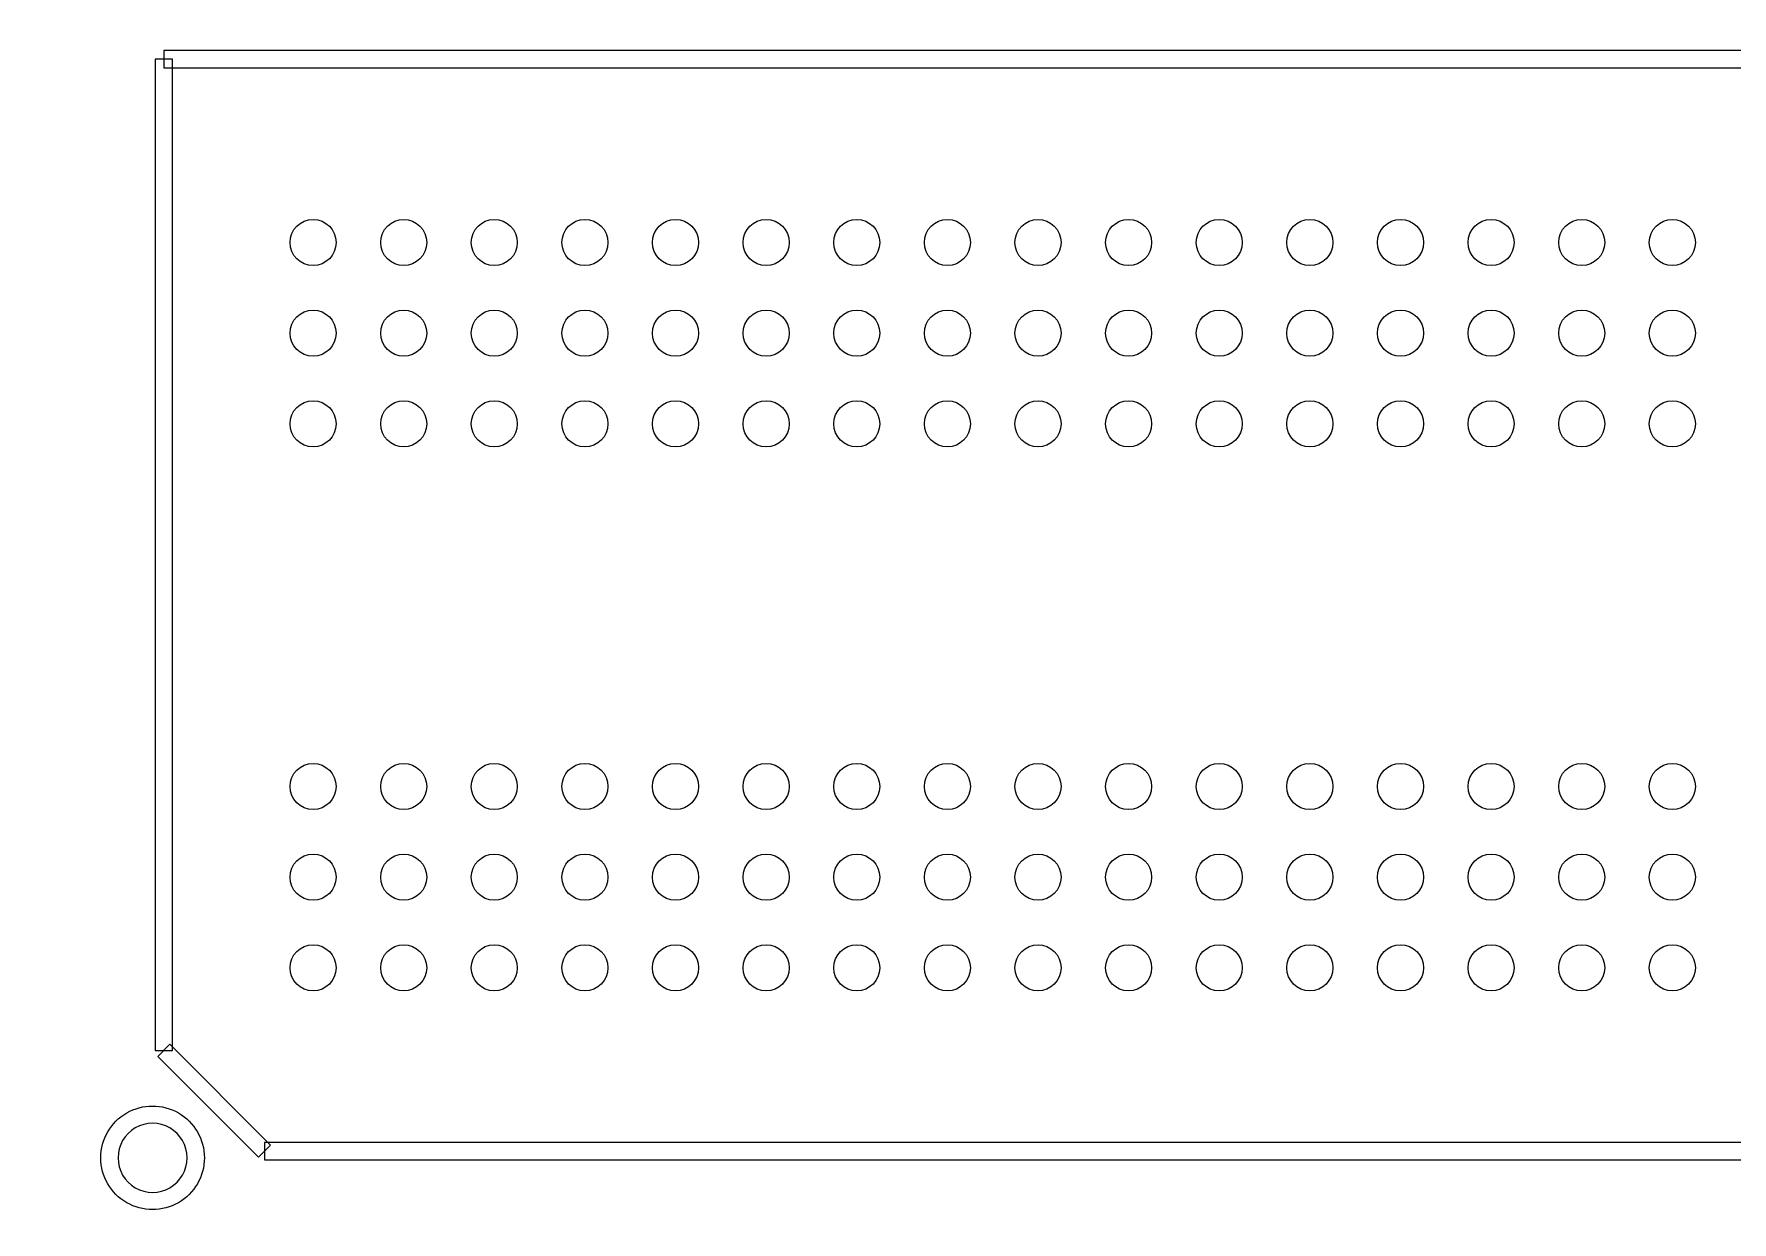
# Model space of a CAD drawing. Header units: millimetres. Extents: x -32 to 79, y -57 to 20.
# Drawn here: x 20.12 to 35.11, y -49.05 to -38.57 of the extents above; entities that cross this region are included whole.
import ezdxf

# ---------------------------------------------------------------- set-up
doc = ezdxf.new("R2010")
doc.units = ezdxf.units.MM
doc.header["$MEASUREMENT"] = 0
for name, color, linetype in [('BG_OUTLINE', 7, 'Continuous'), ('PG_SILKSCREEN_TOP', 7, 'Continuous'), ('PIN_TOP', 7, 'Continuous')]:
    doc.layers.add(name, color=color, linetype=linetype)

msp = doc.modelspace()

# ---------------------------------------------------------------- linework, layer by layer
at = {"layer": 'BG_OUTLINE', "lineweight": 9}
msp.add_open_spline([(-31.5602, -57.3483), (-31.5602, -57.3483), (-31.5602, 2.6515), (-31.5602, 2.6515), (-31.5602, 2.6515), (-31.5602, 2.6515), (48.4395, 2.6515), (48.4395, 2.6515), (48.4395, 2.6515), (48.4395, 2.6515), (48.4395, -57.3483), (48.4395, -57.3483), (48.4395, -57.3483), (48.4395, -57.3483), (-31.5602, -57.3483), (-31.5602, -57.3483)], degree=3, knots=[0, 0, 0, 0, 0.25, 0.25, 0.25, 0.25, 0.5, 0.5, 0.5, 0.5, 0.75, 0.75, 0.75, 0.75, 1, 1, 1, 1], dxfattribs=at)
at = {"layer": 'PG_SILKSCREEN_TOP', "lineweight": 9}
for points, knots in [([(21.3431, -47.5348), (21.3431, -47.5348), (21.1907, -47.5348), (21.1907, -47.5348), (21.1907, -47.5348), (21.1907, -47.5348), (21.1907, -38.7885), (21.1907, -38.7885), (21.1907, -38.7885), (21.1907, -38.7885), (21.3431, -38.7885), (21.3431, -38.7885), (21.3431, -38.7885), (21.3431, -38.7885), (21.3431, -47.5348), (21.3431, -47.5348)], [0, 0, 0, 0, 0.25, 0.25, 0.25, 0.25, 0.5, 0.5, 0.5, 0.5, 0.75, 0.75, 0.75, 0.75, 1, 1, 1, 1]), ([(21.2669, -38.8647), (21.2669, -38.8647), (21.2669, -38.7123), (21.2669, -38.7123), (21.2669, -38.7123), (21.2669, -38.7123), (35.9018, -38.7123), (35.9018, -38.7123), (35.9018, -38.7123), (35.9018, -38.7123), (35.9018, -38.8647), (35.9018, -38.8647), (35.9018, -38.8647), (35.9018, -38.8647), (21.2669, -38.8647), (21.2669, -38.8647)], [0, 0, 0, 0, 0.25, 0.25, 0.25, 0.25, 0.5, 0.5, 0.5, 0.5, 0.75, 0.75, 0.75, 0.75, 1, 1, 1, 1]), ([(22.2097, -48.3699), (22.2097, -48.3699), (22.102, -48.4777), (22.102, -48.4777), (22.102, -48.4777), (22.102, -48.4777), (21.213, -47.5887), (21.213, -47.5887), (21.213, -47.5887), (21.213, -47.5887), (21.3207, -47.4809), (21.3207, -47.4809), (21.3207, -47.4809), (21.3207, -47.4809), (22.2097, -48.3699), (22.2097, -48.3699)], [0, 0, 0, 0, 0.25, 0.25, 0.25, 0.25, 0.5, 0.5, 0.5, 0.5, 0.75, 0.75, 0.75, 0.75, 1, 1, 1, 1]), ([(20.7103, -48.483), (20.7103, -48.3196), (20.7975, -48.1687), (20.9389, -48.087), (20.9389, -48.087), (21.0804, -48.0053), (21.2547, -48.0053), (21.3961, -48.087), (21.3961, -48.087), (21.5376, -48.1687), (21.6247, -48.3196), (21.6247, -48.483)], [0, 0, 0, 0, 0.3333333, 0.3333333, 0.3333333, 0.3333333, 0.6666667, 0.6666667, 0.6666667, 0.6666667, 1, 1, 1, 1]), ([(21.4723, -48.483), (21.4723, -48.3741), (21.4143, -48.2734), (21.3199, -48.219), (21.3199, -48.219), (21.2256, -48.1646), (21.1095, -48.1646), (21.0151, -48.219), (21.0151, -48.219), (20.9208, -48.2734), (20.8627, -48.3741), (20.8627, -48.483)], [0, 0, 0, 0, 0.3333333, 0.3333333, 0.3333333, 0.3333333, 0.6666667, 0.6666667, 0.6666667, 0.6666667, 1, 1, 1, 1]), ([(35.9018, -48.3476), (35.9018, -48.3476), (35.9018, -48.5), (35.9018, -48.5), (35.9018, -48.5), (35.9018, -48.5), (22.1559, -48.5), (22.1559, -48.5), (22.1559, -48.5), (22.1559, -48.5), (22.1559, -48.3476), (22.1559, -48.3476), (22.1559, -48.3476), (22.1559, -48.3476), (35.9018, -48.3476), (35.9018, -48.3476)], [0, 0, 0, 0, 0.25, 0.25, 0.25, 0.25, 0.5, 0.5, 0.5, 0.5, 0.75, 0.75, 0.75, 0.75, 1, 1, 1, 1]), ([(21.6247, -48.483), (21.6247, -48.6463), (21.5376, -48.7972), (21.3961, -48.8789), (21.3961, -48.8789), (21.2547, -48.9606), (21.0804, -48.9606), (20.9389, -48.8789), (20.9389, -48.8789), (20.7975, -48.7972), (20.7103, -48.6463), (20.7103, -48.483)], [0, 0, 0, 0, 0.3333333, 0.3333333, 0.3333333, 0.3333333, 0.6666667, 0.6666667, 0.6666667, 0.6666667, 1, 1, 1, 1]), ([(20.8627, -48.483), (20.8627, -48.5919), (20.9208, -48.6925), (21.0151, -48.7469), (21.0151, -48.7469), (21.1095, -48.8014), (21.2256, -48.8014), (21.3199, -48.7469), (21.3199, -48.7469), (21.4143, -48.6925), (21.4723, -48.5919), (21.4723, -48.483)], [0, 0, 0, 0, 0.3333333, 0.3333333, 0.3333333, 0.3333333, 0.6666667, 0.6666667, 0.6666667, 0.6666667, 1, 1, 1, 1])]:
    msp.add_open_spline(points, degree=3, knots=knots, dxfattribs=at)
at = {"layer": 'PIN_TOP', "lineweight": 9}
for points in [[(22.7876, -40.4063), (22.7876, -40.294), (22.6966, -40.2031), (22.5844, -40.2031), (22.5844, -40.2031), (22.4721, -40.2031), (22.3812, -40.294), (22.3812, -40.4063), (22.3812, -40.4063), (22.3812, -40.5185), (22.4721, -40.6095), (22.5844, -40.6095), (22.5844, -40.6095), (22.6966, -40.6095), (22.7876, -40.5185), (22.7876, -40.4063)], [(23.5877, -40.4063), (23.5877, -40.294), (23.4967, -40.2031), (23.3845, -40.2031), (23.3845, -40.2031), (23.2722, -40.2031), (23.1813, -40.294), (23.1813, -40.4063), (23.1813, -40.4063), (23.1813, -40.5185), (23.2722, -40.6095), (23.3845, -40.6095), (23.3845, -40.6095), (23.4967, -40.6095), (23.5877, -40.5185), (23.5877, -40.4063)], [(24.3875, -40.4063), (24.3875, -40.294), (24.2965, -40.2031), (24.1843, -40.2031), (24.1843, -40.2031), (24.0721, -40.2031), (23.9811, -40.294), (23.9811, -40.4063), (23.9811, -40.4063), (23.9811, -40.5185), (24.0721, -40.6095), (24.1843, -40.6095), (24.1843, -40.6095), (24.2965, -40.6095), (24.3875, -40.5185), (24.3875, -40.4063)], [(25.1876, -40.4063), (25.1876, -40.294), (25.0966, -40.2031), (24.9844, -40.2031), (24.9844, -40.2031), (24.8722, -40.2031), (24.7812, -40.294), (24.7812, -40.4063), (24.7812, -40.4063), (24.7812, -40.5185), (24.8722, -40.6095), (24.9844, -40.6095), (24.9844, -40.6095), (25.0966, -40.6095), (25.1876, -40.5185), (25.1876, -40.4063)], [(25.9875, -40.4063), (25.9875, -40.294), (25.8965, -40.2031), (25.7843, -40.2031), (25.7843, -40.2031), (25.672, -40.2031), (25.5811, -40.294), (25.5811, -40.4063), (25.5811, -40.4063), (25.5811, -40.5185), (25.672, -40.6095), (25.7843, -40.6095), (25.7843, -40.6095), (25.8965, -40.6095), (25.9875, -40.5185), (25.9875, -40.4063)], [(26.7876, -40.4063), (26.7876, -40.294), (26.6966, -40.2031), (26.5844, -40.2031), (26.5844, -40.2031), (26.4721, -40.2031), (26.3812, -40.294), (26.3812, -40.4063), (26.3812, -40.4063), (26.3812, -40.5185), (26.4721, -40.6095), (26.5844, -40.6095), (26.5844, -40.6095), (26.6966, -40.6095), (26.7876, -40.5185), (26.7876, -40.4063)], [(27.5877, -40.4063), (27.5877, -40.294), (27.4967, -40.2031), (27.3845, -40.2031), (27.3845, -40.2031), (27.2722, -40.2031), (27.1813, -40.294), (27.1813, -40.4063), (27.1813, -40.4063), (27.1813, -40.5185), (27.2722, -40.6095), (27.3845, -40.6095), (27.3845, -40.6095), (27.4967, -40.6095), (27.5877, -40.5185), (27.5877, -40.4063)], [(28.3875, -40.4063), (28.3875, -40.294), (28.2965, -40.2031), (28.1843, -40.2031), (28.1843, -40.2031), (28.0721, -40.2031), (27.9811, -40.294), (27.9811, -40.4063), (27.9811, -40.4063), (27.9811, -40.5185), (28.0721, -40.6095), (28.1843, -40.6095), (28.1843, -40.6095), (28.2965, -40.6095), (28.3875, -40.5185), (28.3875, -40.4063)], [(29.1876, -40.4063), (29.1876, -40.294), (29.0966, -40.2031), (28.9844, -40.2031), (28.9844, -40.2031), (28.8722, -40.2031), (28.7812, -40.294), (28.7812, -40.4063), (28.7812, -40.4063), (28.7812, -40.5185), (28.8722, -40.6095), (28.9844, -40.6095), (28.9844, -40.6095), (29.0966, -40.6095), (29.1876, -40.5185), (29.1876, -40.4063)], [(29.9874, -40.4063), (29.9874, -40.294), (29.8965, -40.2031), (29.7842, -40.2031), (29.7842, -40.2031), (29.672, -40.2031), (29.581, -40.294), (29.581, -40.4063), (29.581, -40.4063), (29.581, -40.5185), (29.672, -40.6095), (29.7842, -40.6095), (29.7842, -40.6095), (29.8965, -40.6095), (29.9874, -40.5185), (29.9874, -40.4063)], [(30.7875, -40.4063), (30.7875, -40.294), (30.6966, -40.2031), (30.5843, -40.2031), (30.5843, -40.2031), (30.4721, -40.2031), (30.3811, -40.294), (30.3811, -40.4063), (30.3811, -40.4063), (30.3811, -40.5185), (30.4721, -40.6095), (30.5843, -40.6095), (30.5843, -40.6095), (30.6966, -40.6095), (30.7875, -40.5185), (30.7875, -40.4063)], [(31.5876, -40.4063), (31.5876, -40.294), (31.4967, -40.2031), (31.3844, -40.2031), (31.3844, -40.2031), (31.2722, -40.2031), (31.1812, -40.294), (31.1812, -40.4063), (31.1812, -40.4063), (31.1812, -40.5185), (31.2722, -40.6095), (31.3844, -40.6095), (31.3844, -40.6095), (31.4967, -40.6095), (31.5876, -40.5185), (31.5876, -40.4063)], [(32.3875, -40.4063), (32.3875, -40.294), (32.2965, -40.2031), (32.1843, -40.2031), (32.1843, -40.2031), (32.0721, -40.2031), (31.9811, -40.294), (31.9811, -40.4063), (31.9811, -40.4063), (31.9811, -40.5185), (32.0721, -40.6095), (32.1843, -40.6095), (32.1843, -40.6095), (32.2965, -40.6095), (32.3875, -40.5185), (32.3875, -40.4063)], [(33.1876, -40.4063), (33.1876, -40.294), (33.0966, -40.2031), (32.9844, -40.2031), (32.9844, -40.2031), (32.8722, -40.2031), (32.7812, -40.294), (32.7812, -40.4063), (32.7812, -40.4063), (32.7812, -40.5185), (32.8722, -40.6095), (32.9844, -40.6095), (32.9844, -40.6095), (33.0966, -40.6095), (33.1876, -40.5185), (33.1876, -40.4063)], [(33.9874, -40.4063), (33.9874, -40.294), (33.8965, -40.2031), (33.7842, -40.2031), (33.7842, -40.2031), (33.672, -40.2031), (33.581, -40.294), (33.581, -40.4063), (33.581, -40.4063), (33.581, -40.5185), (33.672, -40.6095), (33.7842, -40.6095), (33.7842, -40.6095), (33.8965, -40.6095), (33.9874, -40.5185), (33.9874, -40.4063)], [(34.7875, -40.4063), (34.7875, -40.294), (34.6966, -40.2031), (34.5843, -40.2031), (34.5843, -40.2031), (34.4721, -40.2031), (34.3811, -40.294), (34.3811, -40.4063), (34.3811, -40.4063), (34.3811, -40.5185), (34.4721, -40.6095), (34.5843, -40.6095), (34.5843, -40.6095), (34.6966, -40.6095), (34.7875, -40.5185), (34.7875, -40.4063)], [(22.7876, -41.2061), (22.7876, -41.0939), (22.6966, -41.0029), (22.5844, -41.0029), (22.5844, -41.0029), (22.4721, -41.0029), (22.3812, -41.0939), (22.3812, -41.2061), (22.3812, -41.2061), (22.3812, -41.3183), (22.4721, -41.4093), (22.5844, -41.4093), (22.5844, -41.4093), (22.6966, -41.4093), (22.7876, -41.3183), (22.7876, -41.2061)], [(23.5877, -41.2061), (23.5877, -41.0939), (23.4967, -41.0029), (23.3845, -41.0029), (23.3845, -41.0029), (23.2722, -41.0029), (23.1813, -41.0939), (23.1813, -41.2061), (23.1813, -41.2061), (23.1813, -41.3183), (23.2722, -41.4093), (23.3845, -41.4093), (23.3845, -41.4093), (23.4967, -41.4093), (23.5877, -41.3183), (23.5877, -41.2061)], [(24.3875, -41.2061), (24.3875, -41.0939), (24.2965, -41.0029), (24.1843, -41.0029), (24.1843, -41.0029), (24.0721, -41.0029), (23.9811, -41.0939), (23.9811, -41.2061), (23.9811, -41.2061), (23.9811, -41.3183), (24.0721, -41.4093), (24.1843, -41.4093), (24.1843, -41.4093), (24.2965, -41.4093), (24.3875, -41.3183), (24.3875, -41.2061)], [(25.1876, -41.2061), (25.1876, -41.0939), (25.0966, -41.0029), (24.9844, -41.0029), (24.9844, -41.0029), (24.8722, -41.0029), (24.7812, -41.0939), (24.7812, -41.2061), (24.7812, -41.2061), (24.7812, -41.3183), (24.8722, -41.4093), (24.9844, -41.4093), (24.9844, -41.4093), (25.0966, -41.4093), (25.1876, -41.3183), (25.1876, -41.2061)], [(25.9875, -41.2061), (25.9875, -41.0939), (25.8965, -41.0029), (25.7843, -41.0029), (25.7843, -41.0029), (25.672, -41.0029), (25.5811, -41.0939), (25.5811, -41.2061), (25.5811, -41.2061), (25.5811, -41.3183), (25.672, -41.4093), (25.7843, -41.4093), (25.7843, -41.4093), (25.8965, -41.4093), (25.9875, -41.3183), (25.9875, -41.2061)], [(26.7876, -41.2061), (26.7876, -41.0939), (26.6966, -41.0029), (26.5844, -41.0029), (26.5844, -41.0029), (26.4721, -41.0029), (26.3812, -41.0939), (26.3812, -41.2061), (26.3812, -41.2061), (26.3812, -41.3183), (26.4721, -41.4093), (26.5844, -41.4093), (26.5844, -41.4093), (26.6966, -41.4093), (26.7876, -41.3183), (26.7876, -41.2061)], [(27.5877, -41.2061), (27.5877, -41.0939), (27.4967, -41.0029), (27.3845, -41.0029), (27.3845, -41.0029), (27.2722, -41.0029), (27.1813, -41.0939), (27.1813, -41.2061), (27.1813, -41.2061), (27.1813, -41.3183), (27.2722, -41.4093), (27.3845, -41.4093), (27.3845, -41.4093), (27.4967, -41.4093), (27.5877, -41.3183), (27.5877, -41.2061)], [(28.3875, -41.2061), (28.3875, -41.0939), (28.2965, -41.0029), (28.1843, -41.0029), (28.1843, -41.0029), (28.0721, -41.0029), (27.9811, -41.0939), (27.9811, -41.2061), (27.9811, -41.2061), (27.9811, -41.3183), (28.0721, -41.4093), (28.1843, -41.4093), (28.1843, -41.4093), (28.2965, -41.4093), (28.3875, -41.3183), (28.3875, -41.2061)], [(29.1876, -41.2061), (29.1876, -41.0939), (29.0966, -41.0029), (28.9844, -41.0029), (28.9844, -41.0029), (28.8722, -41.0029), (28.7812, -41.0939), (28.7812, -41.2061), (28.7812, -41.2061), (28.7812, -41.3183), (28.8722, -41.4093), (28.9844, -41.4093), (28.9844, -41.4093), (29.0966, -41.4093), (29.1876, -41.3183), (29.1876, -41.2061)], [(29.9874, -41.2061), (29.9874, -41.0939), (29.8965, -41.0029), (29.7842, -41.0029), (29.7842, -41.0029), (29.672, -41.0029), (29.581, -41.0939), (29.581, -41.2061), (29.581, -41.2061), (29.581, -41.3183), (29.672, -41.4093), (29.7842, -41.4093), (29.7842, -41.4093), (29.8965, -41.4093), (29.9874, -41.3183), (29.9874, -41.2061)], [(30.7875, -41.2061), (30.7875, -41.0939), (30.6966, -41.0029), (30.5843, -41.0029), (30.5843, -41.0029), (30.4721, -41.0029), (30.3811, -41.0939), (30.3811, -41.2061), (30.3811, -41.2061), (30.3811, -41.3183), (30.4721, -41.4093), (30.5843, -41.4093), (30.5843, -41.4093), (30.6966, -41.4093), (30.7875, -41.3183), (30.7875, -41.2061)], [(31.5876, -41.2061), (31.5876, -41.0939), (31.4967, -41.0029), (31.3844, -41.0029), (31.3844, -41.0029), (31.2722, -41.0029), (31.1812, -41.0939), (31.1812, -41.2061), (31.1812, -41.2061), (31.1812, -41.3183), (31.2722, -41.4093), (31.3844, -41.4093), (31.3844, -41.4093), (31.4967, -41.4093), (31.5876, -41.3183), (31.5876, -41.2061)], [(32.3875, -41.2061), (32.3875, -41.0939), (32.2965, -41.0029), (32.1843, -41.0029), (32.1843, -41.0029), (32.0721, -41.0029), (31.9811, -41.0939), (31.9811, -41.2061), (31.9811, -41.2061), (31.9811, -41.3183), (32.0721, -41.4093), (32.1843, -41.4093), (32.1843, -41.4093), (32.2965, -41.4093), (32.3875, -41.3183), (32.3875, -41.2061)], [(33.1876, -41.2061), (33.1876, -41.0939), (33.0966, -41.0029), (32.9844, -41.0029), (32.9844, -41.0029), (32.8722, -41.0029), (32.7812, -41.0939), (32.7812, -41.2061), (32.7812, -41.2061), (32.7812, -41.3183), (32.8722, -41.4093), (32.9844, -41.4093), (32.9844, -41.4093), (33.0966, -41.4093), (33.1876, -41.3183), (33.1876, -41.2061)], [(33.9874, -41.2061), (33.9874, -41.0939), (33.8965, -41.0029), (33.7842, -41.0029), (33.7842, -41.0029), (33.672, -41.0029), (33.581, -41.0939), (33.581, -41.2061), (33.581, -41.2061), (33.581, -41.3183), (33.672, -41.4093), (33.7842, -41.4093), (33.7842, -41.4093), (33.8965, -41.4093), (33.9874, -41.3183), (33.9874, -41.2061)], [(34.7875, -41.2061), (34.7875, -41.0939), (34.6966, -41.0029), (34.5843, -41.0029), (34.5843, -41.0029), (34.4721, -41.0029), (34.3811, -41.0939), (34.3811, -41.2061), (34.3811, -41.2061), (34.3811, -41.3183), (34.4721, -41.4093), (34.5843, -41.4093), (34.5843, -41.4093), (34.6966, -41.4093), (34.7875, -41.3183), (34.7875, -41.2061)], [(22.7876, -42.0062), (22.7876, -41.894), (22.6966, -41.803), (22.5844, -41.803), (22.5844, -41.803), (22.4721, -41.803), (22.3812, -41.894), (22.3812, -42.0062), (22.3812, -42.0062), (22.3812, -42.1184), (22.4721, -42.2094), (22.5844, -42.2094), (22.5844, -42.2094), (22.6966, -42.2094), (22.7876, -42.1184), (22.7876, -42.0062)], [(23.5877, -42.0062), (23.5877, -41.894), (23.4967, -41.803), (23.3845, -41.803), (23.3845, -41.803), (23.2722, -41.803), (23.1813, -41.894), (23.1813, -42.0062), (23.1813, -42.0062), (23.1813, -42.1184), (23.2722, -42.2094), (23.3845, -42.2094), (23.3845, -42.2094), (23.4967, -42.2094), (23.5877, -42.1184), (23.5877, -42.0062)], [(24.3875, -42.0062), (24.3875, -41.894), (24.2965, -41.803), (24.1843, -41.803), (24.1843, -41.803), (24.0721, -41.803), (23.9811, -41.894), (23.9811, -42.0062), (23.9811, -42.0062), (23.9811, -42.1184), (24.0721, -42.2094), (24.1843, -42.2094), (24.1843, -42.2094), (24.2965, -42.2094), (24.3875, -42.1184), (24.3875, -42.0062)], [(25.1876, -42.0062), (25.1876, -41.894), (25.0966, -41.803), (24.9844, -41.803), (24.9844, -41.803), (24.8722, -41.803), (24.7812, -41.894), (24.7812, -42.0062), (24.7812, -42.0062), (24.7812, -42.1184), (24.8722, -42.2094), (24.9844, -42.2094), (24.9844, -42.2094), (25.0966, -42.2094), (25.1876, -42.1184), (25.1876, -42.0062)], [(25.9875, -42.0062), (25.9875, -41.894), (25.8965, -41.803), (25.7843, -41.803), (25.7843, -41.803), (25.672, -41.803), (25.5811, -41.894), (25.5811, -42.0062), (25.5811, -42.0062), (25.5811, -42.1184), (25.672, -42.2094), (25.7843, -42.2094), (25.7843, -42.2094), (25.8965, -42.2094), (25.9875, -42.1184), (25.9875, -42.0062)], [(26.7876, -42.0062), (26.7876, -41.894), (26.6966, -41.803), (26.5844, -41.803), (26.5844, -41.803), (26.4721, -41.803), (26.3812, -41.894), (26.3812, -42.0062), (26.3812, -42.0062), (26.3812, -42.1184), (26.4721, -42.2094), (26.5844, -42.2094), (26.5844, -42.2094), (26.6966, -42.2094), (26.7876, -42.1184), (26.7876, -42.0062)], [(27.5877, -42.0062), (27.5877, -41.894), (27.4967, -41.803), (27.3845, -41.803), (27.3845, -41.803), (27.2722, -41.803), (27.1813, -41.894), (27.1813, -42.0062), (27.1813, -42.0062), (27.1813, -42.1184), (27.2722, -42.2094), (27.3845, -42.2094), (27.3845, -42.2094), (27.4967, -42.2094), (27.5877, -42.1184), (27.5877, -42.0062)], [(28.3875, -42.0062), (28.3875, -41.894), (28.2965, -41.803), (28.1843, -41.803), (28.1843, -41.803), (28.0721, -41.803), (27.9811, -41.894), (27.9811, -42.0062), (27.9811, -42.0062), (27.9811, -42.1184), (28.0721, -42.2094), (28.1843, -42.2094), (28.1843, -42.2094), (28.2965, -42.2094), (28.3875, -42.1184), (28.3875, -42.0062)], [(29.1876, -42.0062), (29.1876, -41.894), (29.0966, -41.803), (28.9844, -41.803), (28.9844, -41.803), (28.8722, -41.803), (28.7812, -41.894), (28.7812, -42.0062), (28.7812, -42.0062), (28.7812, -42.1184), (28.8722, -42.2094), (28.9844, -42.2094), (28.9844, -42.2094), (29.0966, -42.2094), (29.1876, -42.1184), (29.1876, -42.0062)], [(29.9874, -42.0062), (29.9874, -41.894), (29.8965, -41.803), (29.7842, -41.803), (29.7842, -41.803), (29.672, -41.803), (29.581, -41.894), (29.581, -42.0062), (29.581, -42.0062), (29.581, -42.1184), (29.672, -42.2094), (29.7842, -42.2094), (29.7842, -42.2094), (29.8965, -42.2094), (29.9874, -42.1184), (29.9874, -42.0062)], [(30.7875, -42.0062), (30.7875, -41.894), (30.6966, -41.803), (30.5843, -41.803), (30.5843, -41.803), (30.4721, -41.803), (30.3811, -41.894), (30.3811, -42.0062), (30.3811, -42.0062), (30.3811, -42.1184), (30.4721, -42.2094), (30.5843, -42.2094), (30.5843, -42.2094), (30.6966, -42.2094), (30.7875, -42.1184), (30.7875, -42.0062)], [(31.5876, -42.0062), (31.5876, -41.894), (31.4967, -41.803), (31.3844, -41.803), (31.3844, -41.803), (31.2722, -41.803), (31.1812, -41.894), (31.1812, -42.0062), (31.1812, -42.0062), (31.1812, -42.1184), (31.2722, -42.2094), (31.3844, -42.2094), (31.3844, -42.2094), (31.4967, -42.2094), (31.5876, -42.1184), (31.5876, -42.0062)], [(32.3875, -42.0062), (32.3875, -41.894), (32.2965, -41.803), (32.1843, -41.803), (32.1843, -41.803), (32.0721, -41.803), (31.9811, -41.894), (31.9811, -42.0062), (31.9811, -42.0062), (31.9811, -42.1184), (32.0721, -42.2094), (32.1843, -42.2094), (32.1843, -42.2094), (32.2965, -42.2094), (32.3875, -42.1184), (32.3875, -42.0062)], [(33.1876, -42.0062), (33.1876, -41.894), (33.0966, -41.803), (32.9844, -41.803), (32.9844, -41.803), (32.8722, -41.803), (32.7812, -41.894), (32.7812, -42.0062), (32.7812, -42.0062), (32.7812, -42.1184), (32.8722, -42.2094), (32.9844, -42.2094), (32.9844, -42.2094), (33.0966, -42.2094), (33.1876, -42.1184), (33.1876, -42.0062)], [(33.9874, -42.0062), (33.9874, -41.894), (33.8965, -41.803), (33.7842, -41.803), (33.7842, -41.803), (33.672, -41.803), (33.581, -41.894), (33.581, -42.0062), (33.581, -42.0062), (33.581, -42.1184), (33.672, -42.2094), (33.7842, -42.2094), (33.7842, -42.2094), (33.8965, -42.2094), (33.9874, -42.1184), (33.9874, -42.0062)], [(34.7875, -42.0062), (34.7875, -41.894), (34.6966, -41.803), (34.5843, -41.803), (34.5843, -41.803), (34.4721, -41.803), (34.3811, -41.894), (34.3811, -42.0062), (34.3811, -42.0062), (34.3811, -42.1184), (34.4721, -42.2094), (34.5843, -42.2094), (34.5843, -42.2094), (34.6966, -42.2094), (34.7875, -42.1184), (34.7875, -42.0062)], [(22.7876, -45.2061), (22.7876, -45.0939), (22.6966, -45.0029), (22.5844, -45.0029), (22.5844, -45.0029), (22.4721, -45.0029), (22.3812, -45.0939), (22.3812, -45.2061), (22.3812, -45.2061), (22.3812, -45.3183), (22.4721, -45.4093), (22.5844, -45.4093), (22.5844, -45.4093), (22.6966, -45.4093), (22.7876, -45.3183), (22.7876, -45.2061)], [(23.5877, -45.2061), (23.5877, -45.0939), (23.4967, -45.0029), (23.3845, -45.0029), (23.3845, -45.0029), (23.2722, -45.0029), (23.1813, -45.0939), (23.1813, -45.2061), (23.1813, -45.2061), (23.1813, -45.3183), (23.2722, -45.4093), (23.3845, -45.4093), (23.3845, -45.4093), (23.4967, -45.4093), (23.5877, -45.3183), (23.5877, -45.2061)], [(24.3875, -45.2061), (24.3875, -45.0939), (24.2965, -45.0029), (24.1843, -45.0029), (24.1843, -45.0029), (24.0721, -45.0029), (23.9811, -45.0939), (23.9811, -45.2061), (23.9811, -45.2061), (23.9811, -45.3183), (24.0721, -45.4093), (24.1843, -45.4093), (24.1843, -45.4093), (24.2965, -45.4093), (24.3875, -45.3183), (24.3875, -45.2061)], [(25.1876, -45.2061), (25.1876, -45.0939), (25.0966, -45.0029), (24.9844, -45.0029), (24.9844, -45.0029), (24.8722, -45.0029), (24.7812, -45.0939), (24.7812, -45.2061), (24.7812, -45.2061), (24.7812, -45.3183), (24.8722, -45.4093), (24.9844, -45.4093), (24.9844, -45.4093), (25.0966, -45.4093), (25.1876, -45.3183), (25.1876, -45.2061)], [(25.9875, -45.2061), (25.9875, -45.0939), (25.8965, -45.0029), (25.7843, -45.0029), (25.7843, -45.0029), (25.672, -45.0029), (25.5811, -45.0939), (25.5811, -45.2061), (25.5811, -45.2061), (25.5811, -45.3183), (25.672, -45.4093), (25.7843, -45.4093), (25.7843, -45.4093), (25.8965, -45.4093), (25.9875, -45.3183), (25.9875, -45.2061)], [(26.7876, -45.2061), (26.7876, -45.0939), (26.6966, -45.0029), (26.5844, -45.0029), (26.5844, -45.0029), (26.4721, -45.0029), (26.3812, -45.0939), (26.3812, -45.2061), (26.3812, -45.2061), (26.3812, -45.3183), (26.4721, -45.4093), (26.5844, -45.4093), (26.5844, -45.4093), (26.6966, -45.4093), (26.7876, -45.3183), (26.7876, -45.2061)], [(27.5877, -45.2061), (27.5877, -45.0939), (27.4967, -45.0029), (27.3845, -45.0029), (27.3845, -45.0029), (27.2722, -45.0029), (27.1813, -45.0939), (27.1813, -45.2061), (27.1813, -45.2061), (27.1813, -45.3183), (27.2722, -45.4093), (27.3845, -45.4093), (27.3845, -45.4093), (27.4967, -45.4093), (27.5877, -45.3183), (27.5877, -45.2061)], [(28.3875, -45.2061), (28.3875, -45.0939), (28.2965, -45.0029), (28.1843, -45.0029), (28.1843, -45.0029), (28.0721, -45.0029), (27.9811, -45.0939), (27.9811, -45.2061), (27.9811, -45.2061), (27.9811, -45.3183), (28.0721, -45.4093), (28.1843, -45.4093), (28.1843, -45.4093), (28.2965, -45.4093), (28.3875, -45.3183), (28.3875, -45.2061)], [(29.1876, -45.2061), (29.1876, -45.0939), (29.0966, -45.0029), (28.9844, -45.0029), (28.9844, -45.0029), (28.8722, -45.0029), (28.7812, -45.0939), (28.7812, -45.2061), (28.7812, -45.2061), (28.7812, -45.3183), (28.8722, -45.4093), (28.9844, -45.4093), (28.9844, -45.4093), (29.0966, -45.4093), (29.1876, -45.3183), (29.1876, -45.2061)], [(29.9874, -45.2061), (29.9874, -45.0939), (29.8965, -45.0029), (29.7842, -45.0029), (29.7842, -45.0029), (29.672, -45.0029), (29.581, -45.0939), (29.581, -45.2061), (29.581, -45.2061), (29.581, -45.3183), (29.672, -45.4093), (29.7842, -45.4093), (29.7842, -45.4093), (29.8965, -45.4093), (29.9874, -45.3183), (29.9874, -45.2061)], [(30.7875, -45.2061), (30.7875, -45.0939), (30.6966, -45.0029), (30.5843, -45.0029), (30.5843, -45.0029), (30.4721, -45.0029), (30.3811, -45.0939), (30.3811, -45.2061), (30.3811, -45.2061), (30.3811, -45.3183), (30.4721, -45.4093), (30.5843, -45.4093), (30.5843, -45.4093), (30.6966, -45.4093), (30.7875, -45.3183), (30.7875, -45.2061)], [(31.5876, -45.2061), (31.5876, -45.0939), (31.4967, -45.0029), (31.3844, -45.0029), (31.3844, -45.0029), (31.2722, -45.0029), (31.1812, -45.0939), (31.1812, -45.2061), (31.1812, -45.2061), (31.1812, -45.3183), (31.2722, -45.4093), (31.3844, -45.4093), (31.3844, -45.4093), (31.4967, -45.4093), (31.5876, -45.3183), (31.5876, -45.2061)], [(32.3875, -45.2061), (32.3875, -45.0939), (32.2965, -45.0029), (32.1843, -45.0029), (32.1843, -45.0029), (32.0721, -45.0029), (31.9811, -45.0939), (31.9811, -45.2061), (31.9811, -45.2061), (31.9811, -45.3183), (32.0721, -45.4093), (32.1843, -45.4093), (32.1843, -45.4093), (32.2965, -45.4093), (32.3875, -45.3183), (32.3875, -45.2061)], [(33.1876, -45.2061), (33.1876, -45.0939), (33.0966, -45.0029), (32.9844, -45.0029), (32.9844, -45.0029), (32.8722, -45.0029), (32.7812, -45.0939), (32.7812, -45.2061), (32.7812, -45.2061), (32.7812, -45.3183), (32.8722, -45.4093), (32.9844, -45.4093), (32.9844, -45.4093), (33.0966, -45.4093), (33.1876, -45.3183), (33.1876, -45.2061)], [(33.9874, -45.2061), (33.9874, -45.0939), (33.8965, -45.0029), (33.7842, -45.0029), (33.7842, -45.0029), (33.672, -45.0029), (33.581, -45.0939), (33.581, -45.2061), (33.581, -45.2061), (33.581, -45.3183), (33.672, -45.4093), (33.7842, -45.4093), (33.7842, -45.4093), (33.8965, -45.4093), (33.9874, -45.3183), (33.9874, -45.2061)], [(34.7875, -45.2061), (34.7875, -45.0939), (34.6966, -45.0029), (34.5843, -45.0029), (34.5843, -45.0029), (34.4721, -45.0029), (34.3811, -45.0939), (34.3811, -45.2061), (34.3811, -45.2061), (34.3811, -45.3183), (34.4721, -45.4093), (34.5843, -45.4093), (34.5843, -45.4093), (34.6966, -45.4093), (34.7875, -45.3183), (34.7875, -45.2061)], [(22.7876, -46.0062), (22.7876, -45.894), (22.6966, -45.803), (22.5844, -45.803), (22.5844, -45.803), (22.4721, -45.803), (22.3812, -45.894), (22.3812, -46.0062), (22.3812, -46.0062), (22.3812, -46.1184), (22.4721, -46.2094), (22.5844, -46.2094), (22.5844, -46.2094), (22.6966, -46.2094), (22.7876, -46.1184), (22.7876, -46.0062)], [(23.5877, -46.0062), (23.5877, -45.894), (23.4967, -45.803), (23.3845, -45.803), (23.3845, -45.803), (23.2722, -45.803), (23.1813, -45.894), (23.1813, -46.0062), (23.1813, -46.0062), (23.1813, -46.1184), (23.2722, -46.2094), (23.3845, -46.2094), (23.3845, -46.2094), (23.4967, -46.2094), (23.5877, -46.1184), (23.5877, -46.0062)], [(24.3875, -46.0062), (24.3875, -45.894), (24.2965, -45.803), (24.1843, -45.803), (24.1843, -45.803), (24.0721, -45.803), (23.9811, -45.894), (23.9811, -46.0062), (23.9811, -46.0062), (23.9811, -46.1184), (24.0721, -46.2094), (24.1843, -46.2094), (24.1843, -46.2094), (24.2965, -46.2094), (24.3875, -46.1184), (24.3875, -46.0062)], [(25.1876, -46.0062), (25.1876, -45.894), (25.0966, -45.803), (24.9844, -45.803), (24.9844, -45.803), (24.8722, -45.803), (24.7812, -45.894), (24.7812, -46.0062), (24.7812, -46.0062), (24.7812, -46.1184), (24.8722, -46.2094), (24.9844, -46.2094), (24.9844, -46.2094), (25.0966, -46.2094), (25.1876, -46.1184), (25.1876, -46.0062)], [(25.9875, -46.0062), (25.9875, -45.894), (25.8965, -45.803), (25.7843, -45.803), (25.7843, -45.803), (25.672, -45.803), (25.5811, -45.894), (25.5811, -46.0062), (25.5811, -46.0062), (25.5811, -46.1184), (25.672, -46.2094), (25.7843, -46.2094), (25.7843, -46.2094), (25.8965, -46.2094), (25.9875, -46.1184), (25.9875, -46.0062)], [(26.7876, -46.0062), (26.7876, -45.894), (26.6966, -45.803), (26.5844, -45.803), (26.5844, -45.803), (26.4721, -45.803), (26.3812, -45.894), (26.3812, -46.0062), (26.3812, -46.0062), (26.3812, -46.1184), (26.4721, -46.2094), (26.5844, -46.2094), (26.5844, -46.2094), (26.6966, -46.2094), (26.7876, -46.1184), (26.7876, -46.0062)], [(27.5877, -46.0062), (27.5877, -45.894), (27.4967, -45.803), (27.3845, -45.803), (27.3845, -45.803), (27.2722, -45.803), (27.1813, -45.894), (27.1813, -46.0062), (27.1813, -46.0062), (27.1813, -46.1184), (27.2722, -46.2094), (27.3845, -46.2094), (27.3845, -46.2094), (27.4967, -46.2094), (27.5877, -46.1184), (27.5877, -46.0062)], [(28.3875, -46.0062), (28.3875, -45.894), (28.2965, -45.803), (28.1843, -45.803), (28.1843, -45.803), (28.0721, -45.803), (27.9811, -45.894), (27.9811, -46.0062), (27.9811, -46.0062), (27.9811, -46.1184), (28.0721, -46.2094), (28.1843, -46.2094), (28.1843, -46.2094), (28.2965, -46.2094), (28.3875, -46.1184), (28.3875, -46.0062)], [(29.1876, -46.0062), (29.1876, -45.894), (29.0966, -45.803), (28.9844, -45.803), (28.9844, -45.803), (28.8722, -45.803), (28.7812, -45.894), (28.7812, -46.0062), (28.7812, -46.0062), (28.7812, -46.1184), (28.8722, -46.2094), (28.9844, -46.2094), (28.9844, -46.2094), (29.0966, -46.2094), (29.1876, -46.1184), (29.1876, -46.0062)], [(29.9874, -46.0062), (29.9874, -45.894), (29.8965, -45.803), (29.7842, -45.803), (29.7842, -45.803), (29.672, -45.803), (29.581, -45.894), (29.581, -46.0062), (29.581, -46.0062), (29.581, -46.1184), (29.672, -46.2094), (29.7842, -46.2094), (29.7842, -46.2094), (29.8965, -46.2094), (29.9874, -46.1184), (29.9874, -46.0062)], [(30.7875, -46.0062), (30.7875, -45.894), (30.6966, -45.803), (30.5843, -45.803), (30.5843, -45.803), (30.4721, -45.803), (30.3811, -45.894), (30.3811, -46.0062), (30.3811, -46.0062), (30.3811, -46.1184), (30.4721, -46.2094), (30.5843, -46.2094), (30.5843, -46.2094), (30.6966, -46.2094), (30.7875, -46.1184), (30.7875, -46.0062)], [(31.5876, -46.0062), (31.5876, -45.894), (31.4967, -45.803), (31.3844, -45.803), (31.3844, -45.803), (31.2722, -45.803), (31.1812, -45.894), (31.1812, -46.0062), (31.1812, -46.0062), (31.1812, -46.1184), (31.2722, -46.2094), (31.3844, -46.2094), (31.3844, -46.2094), (31.4967, -46.2094), (31.5876, -46.1184), (31.5876, -46.0062)], [(32.3875, -46.0062), (32.3875, -45.894), (32.2965, -45.803), (32.1843, -45.803), (32.1843, -45.803), (32.0721, -45.803), (31.9811, -45.894), (31.9811, -46.0062), (31.9811, -46.0062), (31.9811, -46.1184), (32.0721, -46.2094), (32.1843, -46.2094), (32.1843, -46.2094), (32.2965, -46.2094), (32.3875, -46.1184), (32.3875, -46.0062)], [(33.1876, -46.0062), (33.1876, -45.894), (33.0966, -45.803), (32.9844, -45.803), (32.9844, -45.803), (32.8722, -45.803), (32.7812, -45.894), (32.7812, -46.0062), (32.7812, -46.0062), (32.7812, -46.1184), (32.8722, -46.2094), (32.9844, -46.2094), (32.9844, -46.2094), (33.0966, -46.2094), (33.1876, -46.1184), (33.1876, -46.0062)], [(33.9874, -46.0062), (33.9874, -45.894), (33.8965, -45.803), (33.7842, -45.803), (33.7842, -45.803), (33.672, -45.803), (33.581, -45.894), (33.581, -46.0062), (33.581, -46.0062), (33.581, -46.1184), (33.672, -46.2094), (33.7842, -46.2094), (33.7842, -46.2094), (33.8965, -46.2094), (33.9874, -46.1184), (33.9874, -46.0062)], [(34.7875, -46.0062), (34.7875, -45.894), (34.6966, -45.803), (34.5843, -45.803), (34.5843, -45.803), (34.4721, -45.803), (34.3811, -45.894), (34.3811, -46.0062), (34.3811, -46.0062), (34.3811, -46.1184), (34.4721, -46.2094), (34.5843, -46.2094), (34.5843, -46.2094), (34.6966, -46.2094), (34.7875, -46.1184), (34.7875, -46.0062)], [(22.7876, -46.8061), (22.7876, -46.6938), (22.6966, -46.6029), (22.5844, -46.6029), (22.5844, -46.6029), (22.4721, -46.6029), (22.3812, -46.6938), (22.3812, -46.8061), (22.3812, -46.8061), (22.3812, -46.9183), (22.4721, -47.0093), (22.5844, -47.0093), (22.5844, -47.0093), (22.6966, -47.0093), (22.7876, -46.9183), (22.7876, -46.8061)], [(23.5877, -46.8061), (23.5877, -46.6938), (23.4967, -46.6029), (23.3845, -46.6029), (23.3845, -46.6029), (23.2722, -46.6029), (23.1813, -46.6938), (23.1813, -46.8061), (23.1813, -46.8061), (23.1813, -46.9183), (23.2722, -47.0093), (23.3845, -47.0093), (23.3845, -47.0093), (23.4967, -47.0093), (23.5877, -46.9183), (23.5877, -46.8061)], [(24.3875, -46.8061), (24.3875, -46.6938), (24.2965, -46.6029), (24.1843, -46.6029), (24.1843, -46.6029), (24.0721, -46.6029), (23.9811, -46.6938), (23.9811, -46.8061), (23.9811, -46.8061), (23.9811, -46.9183), (24.0721, -47.0093), (24.1843, -47.0093), (24.1843, -47.0093), (24.2965, -47.0093), (24.3875, -46.9183), (24.3875, -46.8061)], [(25.1876, -46.8061), (25.1876, -46.6938), (25.0966, -46.6029), (24.9844, -46.6029), (24.9844, -46.6029), (24.8722, -46.6029), (24.7812, -46.6938), (24.7812, -46.8061), (24.7812, -46.8061), (24.7812, -46.9183), (24.8722, -47.0093), (24.9844, -47.0093), (24.9844, -47.0093), (25.0966, -47.0093), (25.1876, -46.9183), (25.1876, -46.8061)], [(25.9875, -46.8061), (25.9875, -46.6938), (25.8965, -46.6029), (25.7843, -46.6029), (25.7843, -46.6029), (25.672, -46.6029), (25.5811, -46.6938), (25.5811, -46.8061), (25.5811, -46.8061), (25.5811, -46.9183), (25.672, -47.0093), (25.7843, -47.0093), (25.7843, -47.0093), (25.8965, -47.0093), (25.9875, -46.9183), (25.9875, -46.8061)], [(26.7876, -46.8061), (26.7876, -46.6938), (26.6966, -46.6029), (26.5844, -46.6029), (26.5844, -46.6029), (26.4721, -46.6029), (26.3812, -46.6938), (26.3812, -46.8061), (26.3812, -46.8061), (26.3812, -46.9183), (26.4721, -47.0093), (26.5844, -47.0093), (26.5844, -47.0093), (26.6966, -47.0093), (26.7876, -46.9183), (26.7876, -46.8061)], [(27.5877, -46.8061), (27.5877, -46.6938), (27.4967, -46.6029), (27.3845, -46.6029), (27.3845, -46.6029), (27.2722, -46.6029), (27.1813, -46.6938), (27.1813, -46.8061), (27.1813, -46.8061), (27.1813, -46.9183), (27.2722, -47.0093), (27.3845, -47.0093), (27.3845, -47.0093), (27.4967, -47.0093), (27.5877, -46.9183), (27.5877, -46.8061)], [(28.3875, -46.8061), (28.3875, -46.6938), (28.2965, -46.6029), (28.1843, -46.6029), (28.1843, -46.6029), (28.0721, -46.6029), (27.9811, -46.6938), (27.9811, -46.8061), (27.9811, -46.8061), (27.9811, -46.9183), (28.0721, -47.0093), (28.1843, -47.0093), (28.1843, -47.0093), (28.2965, -47.0093), (28.3875, -46.9183), (28.3875, -46.8061)], [(29.1876, -46.8061), (29.1876, -46.6938), (29.0966, -46.6029), (28.9844, -46.6029), (28.9844, -46.6029), (28.8722, -46.6029), (28.7812, -46.6938), (28.7812, -46.8061), (28.7812, -46.8061), (28.7812, -46.9183), (28.8722, -47.0093), (28.9844, -47.0093), (28.9844, -47.0093), (29.0966, -47.0093), (29.1876, -46.9183), (29.1876, -46.8061)], [(29.9874, -46.8061), (29.9874, -46.6938), (29.8965, -46.6029), (29.7842, -46.6029), (29.7842, -46.6029), (29.672, -46.6029), (29.581, -46.6938), (29.581, -46.8061), (29.581, -46.8061), (29.581, -46.9183), (29.672, -47.0093), (29.7842, -47.0093), (29.7842, -47.0093), (29.8965, -47.0093), (29.9874, -46.9183), (29.9874, -46.8061)], [(30.7875, -46.8061), (30.7875, -46.6938), (30.6966, -46.6029), (30.5843, -46.6029), (30.5843, -46.6029), (30.4721, -46.6029), (30.3811, -46.6938), (30.3811, -46.8061), (30.3811, -46.8061), (30.3811, -46.9183), (30.4721, -47.0093), (30.5843, -47.0093), (30.5843, -47.0093), (30.6966, -47.0093), (30.7875, -46.9183), (30.7875, -46.8061)], [(31.5876, -46.8061), (31.5876, -46.6938), (31.4967, -46.6029), (31.3844, -46.6029), (31.3844, -46.6029), (31.2722, -46.6029), (31.1812, -46.6938), (31.1812, -46.8061), (31.1812, -46.8061), (31.1812, -46.9183), (31.2722, -47.0093), (31.3844, -47.0093), (31.3844, -47.0093), (31.4967, -47.0093), (31.5876, -46.9183), (31.5876, -46.8061)], [(32.3875, -46.8061), (32.3875, -46.6938), (32.2965, -46.6029), (32.1843, -46.6029), (32.1843, -46.6029), (32.0721, -46.6029), (31.9811, -46.6938), (31.9811, -46.8061), (31.9811, -46.8061), (31.9811, -46.9183), (32.0721, -47.0093), (32.1843, -47.0093), (32.1843, -47.0093), (32.2965, -47.0093), (32.3875, -46.9183), (32.3875, -46.8061)], [(33.1876, -46.8061), (33.1876, -46.6938), (33.0966, -46.6029), (32.9844, -46.6029), (32.9844, -46.6029), (32.8722, -46.6029), (32.7812, -46.6938), (32.7812, -46.8061), (32.7812, -46.8061), (32.7812, -46.9183), (32.8722, -47.0093), (32.9844, -47.0093), (32.9844, -47.0093), (33.0966, -47.0093), (33.1876, -46.9183), (33.1876, -46.8061)], [(33.9874, -46.8061), (33.9874, -46.6938), (33.8965, -46.6029), (33.7842, -46.6029), (33.7842, -46.6029), (33.672, -46.6029), (33.581, -46.6938), (33.581, -46.8061), (33.581, -46.8061), (33.581, -46.9183), (33.672, -47.0093), (33.7842, -47.0093), (33.7842, -47.0093), (33.8965, -47.0093), (33.9874, -46.9183), (33.9874, -46.8061)], [(34.7875, -46.8061), (34.7875, -46.6938), (34.6966, -46.6029), (34.5843, -46.6029), (34.5843, -46.6029), (34.4721, -46.6029), (34.3811, -46.6938), (34.3811, -46.8061), (34.3811, -46.8061), (34.3811, -46.9183), (34.4721, -47.0093), (34.5843, -47.0093), (34.5843, -47.0093), (34.6966, -47.0093), (34.7875, -46.9183), (34.7875, -46.8061)]]:
    msp.add_open_spline(points, degree=3, knots=[0, 0, 0, 0, 0.25, 0.25, 0.25, 0.25, 0.5, 0.5, 0.5, 0.5, 0.75, 0.75, 0.75, 0.75, 1, 1, 1, 1], dxfattribs=at)

doc.saveas('drawing.dxf')
